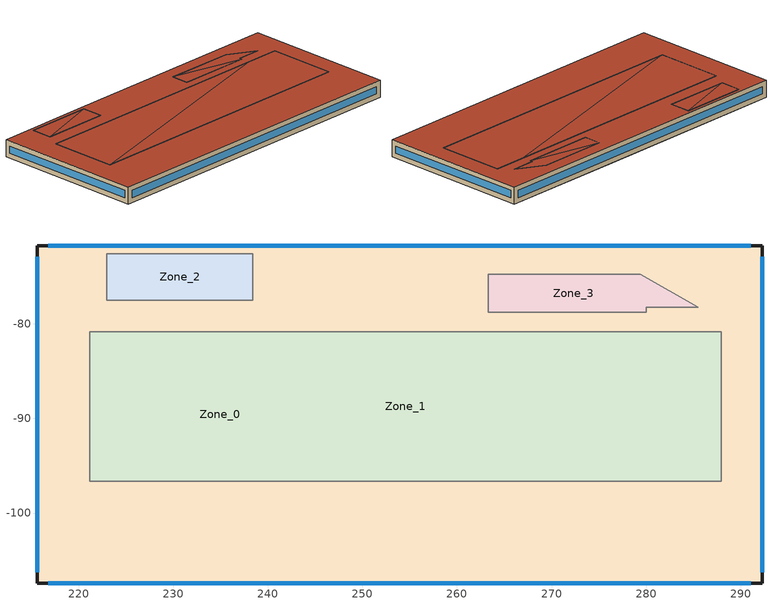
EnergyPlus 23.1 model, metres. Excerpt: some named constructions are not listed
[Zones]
Zone_0
 floor ground (Zone_0:f0UnderGroundSlabCF): 215.61,-107.39 215.61,-71.77 222.99,-71.77 222.99,-72.59 238.42,-72.59 238.42,-77.5 222.99,-72.59 222.99,-71.77 263.29,-71.77 263.29,-74.77 279.35,-74.77 285.49,-78.23 280,-78.23 280,-80.86 287.92,-80.86 287.92,-96.61 221.2,-80.86 280,-80.86 280,-78.79 263.29,-74.77 263.29,-71.77 292.24,-71.77 292.24,-107.39 z0
 wall outside (90.1-2019 Nonresidential CZ 0 Exterior Wall (Mass)): 215.61,-107.39 292.24,-107.39 292.24,-71.77 215.61,-71.77 215.61,-107.39 z0:4
 wall to Zone_3 (Interior Partition (Mass)): 263.29,-78.79 263.29,-74.77 279.35,-74.77 285.49,-78.23 280,-78.23 280,-78.79 263.29,-78.79 z0:4
 wall to Zone_2 (Interior Partition (Mass)): 238.42,-77.5 222.99,-77.5 222.99,-72.59 238.42,-72.59 238.42,-77.5 z0:4
 wall to Zone_1 (Interior Partition (Mass)): 287.92,-96.61 221.2,-96.61 221.2,-80.86 287.92,-80.86 287.92,-96.61 z0:4
 window (90.1-2019 Nonresidential CZ 0 Glazing (Operable)): 216.78,-107.39 291.07,-107.39 / 291.07,-71.77 216.78,-71.77 z1.17:2.83; 292.24,-106.25 292.24,-72.92 / 215.61,-72.92 215.61,-106.25 z1.15:2.85
 roof outside (300mmInsulation 200mmConcrete): 215.61,-107.39 292.24,-107.39 292.24,-71.77 279.35,-71.77 279.35,-74.77 263.29,-74.77 280,-78.79 280,-80.86 221.2,-96.61 287.92,-96.61 287.92,-80.86 280,-80.86 280,-78.23 285.49,-78.23 279.35,-74.77 279.35,-71.77 238.42,-71.77 238.42,-72.59 222.99,-77.5 238.42,-77.5 238.42,-71.77 215.61,-71.77 z4
Zone_1
 floor ground (Zone_1:f0UnderGroundSlabCF): 221.2,-96.61 221.2,-80.86 287.92,-80.86 287.92,-96.61 z0
 roof outside (300mmInsulation 200mmConcrete): 221.2,-96.61 287.92,-96.61 287.92,-80.86 221.2,-80.86 z4
Zone_2
 floor ground (Zone_2:f0UnderGroundSlabCF): 222.99,-77.5 222.99,-72.59 238.42,-72.59 238.42,-77.5 z0
 roof outside (300mmInsulation 200mmConcrete): 222.99,-77.5 238.42,-77.5 238.42,-72.59 222.99,-72.59 z4
Zone_3
 floor ground (Zone_3:f0UnderGroundSlabCF): 263.29,-74.77 279.35,-74.77 285.49,-78.23 280,-78.23 280,-78.79 263.29,-78.79 z0
 roof outside (300mmInsulation 200mmConcrete): 263.29,-74.77 263.29,-78.79 280,-78.79 280,-78.23 285.49,-78.23 279.35,-74.77 z4
[Schedule:Day:Hourly]
bb8701d1-4c20-4156-8087-d83fab6152cc: Fraction, 1, 1, 1, 1, 1, 1, 1, 1, 0, 1, 1, 0, 0, 0, 1, 1, 0, 0, 0, 0, 0, 0, 0, 0
186c5942-d419-4dc6-9314-ac1d3c19872c: Fraction, 0, 0, 0, 1, 1, 1, 0, 0, 0, 1, 1, 1, 1, 1, 1, 1, 1, 1, 0, 0, 0, 0, 0, 0
ab30d669-2387-49aa-936c-a4310c7683dc: Fraction, 0, 0, 0, 0, 0, 0, 0, 1, 1, 1, 1, 0, 0, 0, 0, 0, 0, 0, 0, 0, 0, 0, 0, 1
a5984197-ec03-46d5-8920-fb3f1b9f39c6: Fraction, 1, 1, 1, 1, 1, 1, 1, 1, 0, 0, 0, 1, 1, 1, 1, 0, 0, 0, 1, 1, 1, 1, 1, 1
e5c5b498-7129-40a2-be66-3848ba7f8bc1: Fraction, 1, 1, 1, 1, 1, 1, 1, 1, 1, 1, 1, 1, 1, 1, 1, 0, 0, 0, 0, 1, 1, 1, 0, 1
e34efdd4-0a3f-4284-84ff-e3d77c3dbd10: Fraction, 1, 1, 1, 1, 1, 1, 1, 1, 0, 0, 1, 1, 0, 1, 0, 0, 0, 0, 0, 0, 0, 0, 0, 1
e7d5822f-fb8b-4743-9f0f-c08abfaae37d: Fraction, 1, 1, 1, 1, 1, 1, 1, 0, 0, 0, 1, 0, 0, 0, 0, 0, 0, 0, 0, 1, 1, 1, 1, 1
260aa9bb-a0d7-4ff9-993b-d4b6bb27140a: Fraction, 1, 1, 1, 1, 1, 0, 0, 0, 0, 0, 1, 1, 1, 1, 1, 1, 1, 0, 0, 0, 0, 0, 0, 0
26ff7add-341d-4e9e-95d6-5c556aa6ab42: Fraction, 1, 1, 1, 1, 1, 1, 1, 1, 1, 1, 0, 0, 0, 0, 0, 0, 1, 0, 0, 0, 0, 0, 0, 0
c5761375-369a-4173-a727-a39d2242ff1e: Fraction, 1, 1, 1, 1, 1, 1, 1, 1, 1, 1, 1, 1, 0, 0, 0, 0, 0, 0, 0, 0, 0, 1, 1, 1
e0af6488-5308-44b5-add6-6c59c82dbde7: Fraction, 1, 1, 1, 1, 1, 1, 1, 0, 0, 0, 1, 1, 1, 1, 1, 1, 1, 0, 0, 0, 0, 1, 1, 1
83c57b88-331a-4f7e-8063-72622634eaaf: Fraction, 1, 1, 1, 1, 1, 1, 1, 1, 0, 0, 1, 1, 1, 1, 0, 1, 1, 1, 1, 1, 1, 1, 1, 1
5b47b01b-af6a-4a45-914d-293cebeb6748: Fraction, 1, 1, 1, 1, 1, 1, 1, 1, 1, 0, 0, 0, 0, 1, 0, 0, 0, 0, 0, 0, 0, 0, 0, 0
d9d2b094-c581-4e7a-8a1c-d8f4a0a0fc1b: Fraction, 1, 1, 1, 1, 1, 1, 1, 1, 0, 1, 1, 1, 1, 1, 1, 1, 1, 0, 1, 1, 1, 1, 1, 1
077270f1-446f-4f12-9132-e73d103be4ef: Fraction, 1, 1, 1, 1, 1, 1, 1, 1, 0, 0, 1, 1, 1, 1, 1, 1, 0, 0, 0, 0, 0, 0, 1, 1
d209f224-b54c-45fb-aaee-a43939bbd579: Fraction, 1, 1, 1, 1, 1, 1, 1, 0, 0, 0, 1, 1, 1, 0, 0, 0, 0, 1, 1, 1, 1, 1, 1, 1
5fa35688-5f5c-43a3-8f87-7647b6dca30c: Fraction, 1, 1, 1, 1, 1, 1, 1, 1, 0, 0, 1, 1, 1, 1, 1, 1, 1, 0, 0, 0, 0, 0, 0, 1
65a9e469-de33-426d-a055-680163adcd3b: Fraction, 1, 1, 1, 1, 0, 1, 1, 0, 0, 0, 0, 1, 1, 1, 1, 1, 0, 0, 0, 0, 0, 0, 0, 0
6b3dea62-ff34-4552-82bf-e45514463e8a: Fraction, 0, 0, 0, 0, 0, 1, 1, 1, 0, 0, 0, 0, 0, 1, 0, 0, 0, 0, 0, 0, 0, 0, 0, 0
729cff90-3fb7-452c-a767-2378b0fd9058: Fraction, 1, 1, 1, 1, 1, 1, 1, 1, 0, 0, 1, 1, 1, 1, 0, 0, 0, 0, 0, 0, 0, 0, 0, 0
3183e92e-154d-4ad4-a0aa-ab3dd5190f86: Fraction, 0, 0, 0, 0, 0, 0, 0, 1, 0, 0, 0, 0, 0, 1, 0, 0, 0, 0, 0, 0, 0, 0, 1, 1
8392fd38-99c2-47e4-8746-def5248e899e: Fraction, 1, 1, 1, 1, 1, 1, 1, 1, 0, 0, 0, 1, 0, 0, 0, 0, 0, 0, 0, 0, 0, 1, 1, 1
5217efbf-2afa-4357-a988-f2f4365151ea: Fraction, 1, 1, 1, 1, 1, 1, 1, 1, 0, 0, 0, 0, 1, 1, 1, 0, 0, 0, 0, 0, 0, 0, 1, 1
2a4f179d-1721-42d6-a988-c6a834ddffef: Fraction, 1, 1, 1, 1, 1, 1, 1, 1, 1, 0, 0, 0, 0, 0, 0, 0, 1, 1, 1, 1, 1, 1, 1, 1
88c62298-ed26-42c7-a480-2f7057022196: Fraction, 1, 1, 1, 1, 1, 1, 1, 1, 1, 0, 0, 0, 1, 1, 0, 0, 0, 0, 0, 1, 1, 1, 1, 1
522ff147-9c02-487d-860a-6a8e6a33f2cf: Fraction, 1, 1, 1, 1, 1, 1, 1, 1, 0, 1, 0, 0, 1, 1, 1, 1, 1, 1, 1, 1, 1, 1, 1, 1
8558c1e8-4b4b-4cb3-8574-631bc94ceba1: Fraction, 1, 1, 1, 1, 1, 1, 1, 1, 0, 0, 1, 0, 0, 0, 0, 0, 0, 0, 1, 1, 1, 1, 1, 1
dd7b5a3d-c40e-4edf-8dbf-d7dca2179142: Fraction, 1, 1, 1, 1, 1, 1, 1, 1, 1, 0, 0, 0, 0, 1, 0, 0, 0, 0, 1, 1, 1, 1, 1, 1
47205031-8cf5-471b-96c4-bebdf8ac4fac: Fraction, 1, 1, 1, 1, 1, 1, 1, 1, 1, 0, 0, 0, 1, 0, 0, 0, 0, 0, 0, 0, 0, 0, 0, 1
e81c38b4-04c4-4574-8c51-d9a6efb87c36: Fraction, 1, 1, 1, 1, 1, 1, 1, 1, 1, 0, 0, 0, 1, 1, 1, 1, 0, 1, 1, 1, 1, 1, 1, 1
bce0210b-a1b6-4d11-a6e3-56c2da0f3ac1: Fraction, 1, 1, 1, 1, 1, 1, 1, 1, 0, 0, 1, 1, 0, 0, 0, 0, 1, 1, 1, 1, 1, 1, 1, 1
48d2934e-a9b1-480a-9853-2d36a19e5870: Fraction, 1, 1, 1, 1, 1, 1, 1, 1, 0, 0, 0, 0, 1, 1, 1, 1, 1, 1, 1, 1, 1, 1, 1, 1
b4319d1a-e6fc-4c00-8da8-79cf3dde56ee: Fraction, 1, 1, 1, 1, 1, 1, 1, 1, 0, 0, 0, 0, 0, 0, 0, 1, 1, 1, 1, 1, 1, 1, 1, 1
26356c3c-fd6d-4ba3-985d-a4c587029bd3: Fraction, 1, 1, 1, 1, 1, 1, 1, 1, 1, 1, 1, 1, 1, 1, 1, 0, 0, 0, 1, 1, 1, 1, 1, 1
36d77359-764d-4187-acd1-20115f0b4955: Fraction, 1, 1, 1, 1, 1, 1, 1, 1, 0, 1, 1, 1, 1, 1, 1, 1, 1, 1, 1, 1, 1, 1, 1, 1
571a94a2-3a9e-44f1-af27-e2f2eec1d3db: Fraction, 1, 1, 1, 1, 1, 1, 1, 1, 1, 0, 0, 0, 0, 0, 0, 0, 1, 1, 0, 0, 0, 0, 1, 1
0b3aa141-e69a-4162-8491-f6dbbd55e906: Fraction, 1, 1, 1, 1, 1, 1, 1, 1, 1, 0, 0, 0, 0, 0, 0, 0, 0, 0, 0, 1, 1, 1, 1, 1
ae198945-7ed3-4182-8843-91b22de65001: Fraction, 1, 1, 1, 1, 1, 1, 1, 0, 0, 0, 1, 1, 1, 1, 1, 1, 1, 0, 0, 0, 0, 0, 0, 0
e2f6b855-0e56-47bc-9fb7-fb2d62a780ce: Fraction, 0, 1, 1, 1, 1, 1, 1, 1, 0, 0, 1, 0, 1, 1, 1, 0, 0, 0, 0, 0, 0, 0, 0, 1
486a2e81-54df-49f6-9e87-541eb06e843b: Fraction, 1, 1, 1, 1, 1, 1, 1, 1, 0, 0, 0, 1, 1, 1, 0, 0, 0, 1, 1, 1, 1, 1, 1, 1
550b6fb2-68e4-4c50-9253-0db51bd1fc76: Fraction, 1, 1, 1, 1, 1, 1, 1, 1, 1, 0, 0, 0, 0, 0, 0, 0, 0, 0, 0, 0, 0, 1, 1, 1
1d32cfec-a0e5-46cb-bf0f-2176a03fca15: Fraction, 1, 1, 1, 1, 1, 1, 1, 1, 0, 0, 1, 1, 1, 1, 1, 1, 1, 1, 0, 0, 0, 0, 1, 1
ff647542-829d-4746-b5d3-28aa05f53af7: Fraction, 1, 1, 1, 1, 1, 1, 1, 1, 0, 0, 1, 0, 0, 0, 1, 1, 1, 1, 1, 1, 1, 1, 1, 1
bbc47e31-4f25-4461-8c71-4141b8c11b5f: Fraction, 1, 1, 1, 1, 1, 1, 1, 1, 0, 0, 0, 0, 0, 0, 0, 0, 0, 1, 1, 1, 1, 1, 1, 1
68f997e8-0ee1-40e7-bb95-8aa11c77f169: Fraction, 1, 1, 1, 1, 1, 1, 1, 1, 0, 0, 0, 1, 1, 0, 0, 0, 0, 0, 0, 0, 1, 1, 1, 1
004a7e4a-de80-4ce1-aa6e-fa6cef7335f6: Fraction, 1, 1, 1, 1, 1, 1, 1, 1, 0, 0, 1, 1, 1, 1, 0, 0, 1, 0, 0, 0, 0, 1, 1, 1
be65776d-2743-4a96-acd0-8790e43d9c01: Fraction, 1, 1, 1, 1, 1, 1, 1, 1, 1, 0, 1, 1, 1, 1, 1, 1, 1, 0, 0, 0, 0, 0, 1, 1
b69c153d-e4b8-4122-983c-6d5ba635ca6a: Fraction, 1, 1, 1, 1, 1, 1, 1, 1, 0, 0, 1, 1, 1, 0, 1, 1, 0, 0, 1, 1, 1, 1, 1, 1
b8700b7c-4fe5-409c-8b1f-9444e9158684: Fraction, 1, 1, 1, 1, 1, 1, 1, 1, 1, 0, 0, 0, 0, 1, 0, 0, 0, 0, 0, 0, 0, 1, 1, 1
47166491-b984-45a6-89c6-9b861ba2e1cd: Fraction, 1, 1, 1, 1, 1, 1, 1, 1, 0, 0, 0, 1, 1, 1, 1, 0, 0, 0, 0, 0, 0, 0, 0, 0
7324ad97-fef1-4722-b279-0ebbccc7b057: Fraction, 0, 1, 1, 1, 1, 1, 1, 0, 0, 0, 1, 1, 1, 1, 0, 0, 0, 0, 0, 0, 1, 1, 1, 0
d7d07969-f7e8-4460-b94c-4976d52c4972: Fraction, 0, 0, 0, 0, 0, 0, 0, 0, 0, 0, 0, 1, 1, 0, 0, 1, 0, 0, 0, 0, 0, 0, 0, 0
d40e6f27-d1de-482f-a2c3-837d36bd3ea4: Fraction, 0, 0, 0, 0, 0, 0, 0, 0, 0, 0, 0, 1, 1, 1, 1, 0, 0, 0, 0, 0, 0, 0, 0, 0
c3e3074c-5137-44e7-860a-8f6e80c275c7: Fraction, 0, 0, 0, 0, 0, 0, 0, 0, 0, 0, 0, 1, 0, 0, 0, 0, 0, 0, 0, 0, 0, 0, 0, 0
84e62db3-7c43-4ecd-a97d-39b8d79b2710: Fraction, 0, 0, 0, 0, 1, 0, 0, 0, 0, 0, 0, 1, 1, 1, 0, 0, 0, 0, 0, 0, 0, 0, 0, 0
91cc8130-8665-4e3c-9d84-22733fe12d4c: Fraction, 0, 0, 0, 0, 1, 0, 0, 0, 0, 0, 0, 1, 1, 1, 0, 1, 1, 1, 0, 0, 1, 1, 1, 1
61e324a9-179a-473e-8c07-208a027ecece: Fraction, 1, 1, 1, 1, 1, 1, 1, 1, 1, 1, 1, 1, 1, 1, 1, 1, 1, 1, 1, 1, 1, 1, 1, 1
d319e9d8-b685-4891-8048-77055d60f13e: Fraction, 1, 1, 1, 0, 1, 1, 1, 1, 0, 1, 1, 1, 1, 1, 1, 1, 1, 1, 1, 1, 1, 1, 1, 1
8d86f26d-c9ac-4788-aace-38c039ac7487: Fraction, 1, 1, 1, 1, 1, 1, 1, 1, 1, 0, 0, 0, 1, 1, 0, 0, 1, 1, 1, 1, 1, 1, 1, 1
92bf2c2b-afa4-4349-b6bf-145cbc1ca43d: Fraction, 1, 1, 1, 1, 1, 1, 1, 1, 1, 0, 0, 1, 1, 0, 1, 0, 1, 1, 0, 1, 0, 0, 1, 0
ee563bfa-33c1-4019-b141-f2e90ec16dcb: Fraction, 0, 1, 1, 1, 1, 1, 1, 1, 1, 1, 1, 1, 1, 0, 0, 0, 0, 0, 0, 0, 1, 1, 1, 1
82db7a3f-92ca-4106-a738-46a9b39941de: Fraction, 1, 1, 1, 1, 1, 1, 1, 1, 1, 1, 1, 1, 0, 0, 0, 0, 0, 0, 0, 1, 1, 1, 1, 1
79d14770-7b53-4303-a0a7-403c60ec1105: Fraction, 1, 1, 1, 1, 1, 1, 1, 1, 1, 1, 1, 1, 1, 1, 0, 1, 1, 1, 0, 1, 1, 1, 1, 1
d9c56faa-d8ac-4c09-bd47-5ec89c076afd: Fraction, 1, 1, 1, 1, 1, 1, 1, 1, 1, 0, 0, 0, 0, 0, 0, 0, 0, 0, 0, 0, 1, 1, 1, 1
3d6f72da-84d0-4bec-86e7-47d8e88fc365: Fraction, 1, 1, 1, 1, 1, 1, 1, 1, 0, 0, 0, 0, 1, 1, 1, 1, 0, 0, 0, 0, 0, 0, 1, 0
466b864e-ecc4-4b74-b9fb-274f7247129d: Fraction, 1, 1, 1, 1, 1, 1, 1, 1, 1, 1, 0, 1, 1, 1, 1, 0, 0, 0, 0, 0, 1, 1, 1, 0
9bbb5297-6ec7-4e4a-adf7-b4aba8a00a5b: Fraction, 1, 1, 1, 1, 1, 1, 1, 1, 1, 0, 0, 0, 0, 1, 1, 1, 1, 1, 1, 1, 1, 1, 1, 1
8dbda9f9-af47-4797-b425-f6ba4653ac2b: Fraction, 1, 1, 1, 1, 1, 1, 1, 1, 1, 1, 0, 0, 0, 0, 0, 0, 0, 1, 0, 1, 1, 1, 1, 1
b7127b8f-35d6-4ca2-aef2-2bb038b65606: Fraction, 1, 1, 1, 1, 1, 1, 1, 1, 0, 0, 0, 0, 0, 0, 0, 0, 0, 0, 0, 1, 1, 1, 1, 1
1d9f6341-e3d4-4bea-8282-56fe4bbc846d: Fraction, 1, 1, 1, 1, 1, 1, 1, 1, 0, 0, 0, 0, 1, 0, 1, 0, 1, 1, 1, 1, 0, 1, 1, 1
e2c2fc5c-bd39-48d2-a948-883a2e0870ed: Fraction, 1, 1, 1, 1, 1, 1, 1, 1, 0, 0, 0, 0, 1, 0, 0, 0, 0, 0, 0, 0, 0, 1, 1, 1
c4af807a-787f-4c41-8c40-5184e095de87: Fraction, 1, 1, 1, 1, 1, 1, 1, 1, 0, 0, 0, 1, 0, 1, 1, 0, 0, 0, 0, 0, 0, 0, 0, 1
0dcf15f9-15da-491f-87a0-4de67c0b172b: Fraction, 1, 1, 0, 0, 1, 1, 0, 1, 0, 0, 0, 0, 1, 0, 0, 0, 0, 0, 0, 0, 0, 0, 0, 0
c0480365-1b82-451d-9d2f-e6f1677bde94: Fraction, 0, 0, 1, 0, 0, 0, 1, 0, 0, 0, 0, 0, 0, 1, 1, 0, 0, 0, 0, 0, 0, 0, 0, 0
8528e13d-189f-4423-8ac0-31b2b654574d: Fraction, 0, 0, 0, 0, 0, 0, 0, 0, 0, 0, 0, 1, 1, 1, 1, 1, 0, 0, 0, 0, 0, 0, 1, 0
fdd25d66-9269-484a-a496-e8913497bef4: Fraction, 1, 1, 0, 0, 1, 0, 0, 1, 0, 0, 0, 1, 1, 1, 1, 0, 0, 0, 0, 0, 0, 0, 0, 0
303d47f1-5b42-4868-92f9-4317d7f38f5c: Fraction, 0, 1, 0, 1, 1, 1, 1, 1, 0, 0, 0, 1, 1, 1, 1, 1, 0, 0, 0, 0, 0, 0, 0, 0
314349c9-88bb-49f7-8228-d58228711474: Fraction, 0, 1, 1, 1, 1, 1, 1, 1, 0, 0, 0, 0, 1, 1, 1, 1, 0, 0, 0, 0, 0, 0, 0, 0
6399d5ae-ac97-4a74-963b-27b45d2cd0bd: Fraction, 0, 0, 0, 1, 1, 0, 0, 1, 0, 0, 0, 1, 1, 1, 1, 1, 0, 0, 0, 0, 0, 0, 0, 0
6e0b7d45-68f0-4053-bc55-ddb70b9b6c08: Fraction, 0, 1, 1, 1, 1, 0, 0, 1, 0, 0, 0, 0, 0, 0, 0, 0, 0, 0, 0, 0, 0, 0, 1, 1
d574385d-16e5-462d-bea0-cf04bf384450: Fraction, 0, 0, 0, 0, 0, 0, 0, 0, 1, 1, 1, 1, 1, 0, 1, 1, 1, 1, 1, 1, 1, 1, 1, 1
1f1f6d51-a703-455e-a492-8c620c2f45ba: Fraction, 0, 0, 0, 0, 0, 0, 0, 0, 1, 1, 1, 1, 1, 1, 1, 1, 1, 1, 1, 1, 1, 1, 1, 1
aecc3d96-331e-4b5c-b63b-19ad525122b4: Fraction, 0, 0, 0, 0, 0, 0, 0, 0, 1, 1, 1, 0, 0, 0, 0, 0, 1, 1, 1, 1, 1, 1, 1, 0
9139f9f5-54f8-4d0b-8d41-f321f0e83e99: Fraction, 0, 0, 0, 0, 0, 0, 0, 0, 1, 1, 1, 1, 1, 1, 1, 1, 1, 1, 1, 1, 1, 1, 1, 0
9ca86f6e-028b-4652-9082-bc1f9e14f666: Fraction, 0, 0, 0, 0, 0, 0, 0, 0, 1, 1, 1, 1, 0, 0, 0, 1, 1, 1, 1, 1, 1, 1, 1, 1
06edf176-084a-4e37-b01d-8573b91ad36b: Fraction, 0, 0, 0, 0, 0, 0, 0, 0, 1, 1, 1, 1, 1, 1, 1, 1, 1, 1, 1, 1, 1, 1, 0, 0
0090634f-a50e-4757-90ee-ba6a5d3ee723: Fraction, 0, 0, 0, 0, 0, 0, 0, 1, 1, 1, 1, 1, 0, 0, 0, 0, 1, 1, 1, 1, 1, 1, 1, 0
b374feb7-3439-4d36-92fe-2e6c619544d6: Fraction, 0, 0, 0, 0, 0, 0, 0, 0, 1, 1, 1, 1, 0, 0, 0, 0, 0, 1, 1, 1, 1, 1, 1, 1
a8b1fd01-4f7c-450d-8e4b-5cf7ac03be6a: Fraction, 0, 0, 0, 0, 0, 0, 0, 0, 1, 1, 1, 1, 0, 0, 0, 0, 0, 1, 1, 1, 1, 1, 1, 0
e11d1192-bfcb-4a61-b7b6-1270e72c31a1: Fraction, 0, 0, 0, 0, 0, 1, 1, 1, 1, 1, 0, 0, 0, 0, 1, 1, 1, 1, 1, 1, 1, 1, 0, 0
2108bbc5-3f7c-40fb-bef5-dccb7974f45f: Fraction, 0, 0, 0, 0, 0, 1, 1, 1, 1, 1, 1, 1, 1, 1, 1, 0, 0, 0, 0, 0, 0, 0, 0, 0
265c7fe7-51f8-42b8-8e78-54435e7a52f0: Fraction, 0, 0, 0, 0, 0, 0, 0, 1, 1, 1, 1, 1, 1, 1, 1, 1, 1, 1, 1, 1, 1, 1, 0, 0
9416715b-a680-4a69-94e0-6ad6ef899173: Fraction, 0, 0, 0, 0, 0, 0, 0, 1, 1, 1, 1, 1, 1, 1, 1, 1, 1, 1, 1, 1, 1, 1, 1, 0
90f8f7ec-15c9-491f-aac9-070421f2a972: Fraction, 0, 0, 0, 0, 0, 0, 0, 0, 0, 0, 0, 1, 1, 1, 1, 1, 1, 1, 1, 1, 0, 0, 0, 0
24d08d3f-1562-4a78-b5cb-d19d8bed5579: Fraction, 0, 0, 0, 0, 0, 0, 1, 1, 1, 1, 1, 1, 1, 1, 1, 1, 1, 1, 1, 1, 1, 0, 0, 0
29ab6f15-6236-4ead-885a-c0df35f2cdf7: Fraction, 0, 0, 0, 0, 1, 1, 1, 1, 1, 1, 1, 1, 1, 1, 1, 1, 1, 1, 1, 1, 1, 0, 0, 0
fbb10d34-afe3-4e7c-b50c-d7af59d50282: Fraction, 0, 0, 0, 0, 0, 0, 0, 0, 0, 0, 0, 0, 0, 0, 1, 1, 1, 1, 1, 1, 0, 0, 0, 0
ea947835-3aed-4f2a-aa44-88d6431c9f15: Fraction, 0, 0, 0, 0, 0, 0, 1, 1, 1, 1, 1, 1, 1, 1, 1, 1, 1, 1, 1, 1, 1, 1, 0, 0
ae6448b8-457b-4ed4-bee2-7e7ff9c0d636: Fraction, 1, 0, 0, 0, 0, 0, 0, 0, 1, 1, 1, 1, 1, 0, 1, 1, 1, 1, 0, 0, 0, 0, 0, 0
53d958f8-511b-48a1-bca1-5523b082a6b6: Fraction, 0, 0, 0, 0, 0, 0, 1, 1, 1, 1, 1, 1, 0, 0, 1, 1, 0, 0, 0, 0, 0, 0, 0, 0
8bd4e326-0388-4332-b665-6552e2ecc952: Fraction, 0, 0, 0, 1, 1, 1, 1, 1, 1, 1, 1, 1, 1, 1, 1, 1, 1, 1, 1, 1, 1, 1, 1, 1
d791bd48-4de3-4371-b83c-e20d32cedad6: Fraction, 0, 0, 0, 0, 0, 0, 0, 0, 1, 1, 1, 1, 0, 0, 0, 0, 1, 1, 1, 1, 1, 1, 1, 1
276ef9d9-b754-48e9-a8b0-6204c5828bd4: Fraction, 1, 1, 1, 1, 1, 1, 1, 1, 0, 0, 0, 0, 0, 0, 0, 0, 1, 1, 1, 1, 1, 1, 1, 1
3e67dd64-6c98-48e4-9795-707642e6514c: Fraction, 1, 1, 1, 0, 0, 0, 0, 0, 1, 1, 1, 1, 1, 1, 1, 1, 1, 1, 1, 1, 1, 1, 1, 1
d3803e1f-345d-4384-b724-3f24fb899986: Fraction, 1, 1, 1, 0, 0, 0, 0, 0, 1, 1, 1, 1, 1, 0, 0, 0, 1, 1, 1, 1, 1, 1, 1, 1
21294a7e-37e7-4478-9e69-88d0d3beef67: Fraction, 1, 0, 0, 0, 0, 0, 0, 0, 1, 1, 1, 1, 1, 0, 0, 1, 1, 1, 1, 1, 1, 1, 1, 1
9051c53d-10cb-4155-bfd0-711ad786c2e3: Fraction, 1, 1, 1, 1, 0, 0, 0, 0, 1, 1, 1, 1, 1, 1, 1, 1, 1, 1, 1, 1, 1, 1, 1, 1
72897f5e-e585-434e-b57c-5f34bf6f9899: Fraction, 0, 0, 0, 0, 0, 0, 0, 0, 0, 1, 0, 0, 0, 0, 0, 0, 0, 1, 1, 0, 0, 0, 0, 0
27133757-2882-42fc-adb4-7536e429e6c5: Fraction, 0, 0, 0, 0, 0, 0, 0, 0, 1, 1, 1, 0, 0, 0, 0, 0, 1, 0, 0, 0, 0, 0, 0, 0
6236983c-6595-4670-a406-332b199949e8: Fraction, 1, 0, 0, 0, 0, 0, 0, 0, 1, 1, 1, 1, 0, 0, 0, 1, 1, 1, 1, 1, 1, 1, 1, 1
e0c88be9-4f04-4227-8435-01afac6b91ef: Fraction, 1, 1, 1, 1, 1, 1, 1, 1, 1, 1, 1, 1, 0, 1, 1, 1, 1, 1, 1, 1, 1, 1, 1, 1
1681c2ca-1b11-431e-a2db-eb0e85b3f517: Fraction, 1, 0, 0, 0, 0, 0, 0, 0, 1, 1, 1, 1, 1, 1, 1, 1, 1, 1, 1, 1, 1, 1, 1, 1
a93616c3-0c28-4cfe-a131-36b66105aaf8: Fraction, 1, 0, 1, 1, 0, 1, 1, 1, 1, 1, 1, 0, 0, 0, 0, 0, 0, 1, 1, 1, 1, 1, 1, 1
e7e201fd-a482-4aea-8e0c-1eda8acfed5c: Fraction, 1, 1, 1, 1, 1, 1, 1, 1, 1, 1, 1, 1, 0, 1, 0, 1, 1, 1, 1, 1, 1, 1, 1, 1
9b1312bc-c85f-4191-997b-cc7a49bf89b1: Fraction, 1, 1, 1, 1, 1, 1, 1, 1, 1, 1, 1, 0, 1, 1, 0, 0, 1, 1, 1, 1, 1, 1, 1, 0
2a3b51b0-b448-492e-8b2c-7d3de0ad2862: Fraction, 1, 1, 1, 0, 0, 0, 0, 0, 1, 1, 1, 0, 0, 0, 0, 1, 1, 1, 1, 1, 1, 0, 0, 1
1ae63d76-e41c-4315-a0ef-40842d73f7da: Fraction, 1, 0, 0, 0, 0, 0, 0, 0, 1, 1, 1, 0, 0, 0, 0, 0, 1, 1, 0, 1, 1, 0, 0, 0
133b77db-1090-4884-b715-476e36278bc4: Fraction, 0, 0, 0, 0, 0, 0, 0, 0, 1, 1, 1, 0, 0, 0, 0, 1, 1, 1, 1, 0, 1, 1, 0, 0
ca6e31ce-da7e-4288-b62a-afbc5d189ed9: Fraction, 0, 0, 0, 0, 0, 0, 0, 0, 1, 1, 1, 0, 0, 0, 0, 0, 0, 1, 0, 0, 0, 0, 0, 0
6f032a07-e184-4457-9791-620f53b75a94: Fraction, 0, 0, 1, 1, 0, 0, 1, 1, 1, 1, 1, 0, 1, 1, 0, 0, 1, 1, 1, 1, 1, 1, 1, 1
653d63a6-204c-416c-8452-56616f8eb6c8: Fraction, 1, 0, 0, 1, 0, 0, 1, 1, 1, 1, 1, 0, 0, 0, 0, 0, 0, 1, 1, 1, 1, 1, 1, 1
8a21a12d-a963-4774-92fd-8ab6f2be595c: Fraction, 1, 1, 1, 1, 0, 0, 0, 0, 1, 1, 1, 0, 0, 0, 0, 0, 1, 1, 1, 1, 1, 1, 1, 1
a16c0221-ec1f-43ff-b507-435927146550: Fraction, 0, 0, 0, 0, 0, 0, 0, 0, 1, 1, 1, 0, 0, 0, 0, 0, 1, 1, 1, 1, 1, 1, 1, 1
ef6143d6-f3df-4b8a-be71-1489ee63333b: Fraction, 1, 1, 0, 0, 0, 0, 0, 1, 1, 1, 1, 0, 0, 0, 0, 0, 0, 1, 1, 1, 1, 1, 1, 1
b530cced-be19-4c52-bc81-e9df00a84e0d: Fraction, 1, 1, 1, 1, 1, 1, 1, 1, 1, 1, 1, 1, 1, 0, 1, 1, 1, 1, 1, 1, 1, 1, 1, 1
3e34007b-8151-4c24-b49a-ac3079dcc5f1: Fraction, 1, 1, 1, 1, 1, 1, 1, 1, 1, 1, 1, 0, 0, 0, 1, 1, 1, 1, 1, 1, 1, 1, 1, 1
c06992ad-eba7-4ac4-b975-b7b95d51ed43: Fraction, 1, 1, 1, 1, 1, 1, 1, 1, 1, 1, 1, 1, 0, 0, 0, 0, 1, 1, 1, 1, 1, 1, 1, 1
2845a3dd-1436-4e46-aa56-cd3adcb82bef: Fraction, 1, 1, 1, 0, 0, 0, 0, 0, 1, 1, 1, 0, 0, 0, 0, 0, 1, 1, 1, 1, 1, 1, 1, 1
167fdc17-cd0c-46ea-917d-f4aafe61848f: Fraction, 0, 0, 0, 1, 0, 0, 0, 0, 1, 1, 1, 0, 0, 0, 0, 0, 0, 1, 1, 1, 1, 1, 1, 0
0208d6c4-a5fd-40e8-9ca1-9b863098bb53: Fraction, 0, 0, 0, 0, 0, 0, 0, 0, 1, 1, 1, 0, 0, 0, 0, 0, 0, 1, 1, 1, 1, 1, 1, 0
8cb1af4b-3673-4e9c-b9c1-2d8b3c7ade43: Fraction, 0, 0, 0, 0, 1, 1, 1, 0, 1, 1, 0, 0, 0, 0, 0, 0, 0, 1, 1, 1, 1, 1, 1, 1
3e7b8221-0873-460f-954e-1562b6424a55: Fraction, 0, 0, 0, 0, 1, 1, 1, 1, 1, 1, 1, 0, 0, 0, 0, 0, 0, 1, 1, 1, 1, 1, 1, 1
12ce4d0e-a2ba-4993-8c3a-16757a058422: Fraction, 1, 1, 1, 1, 1, 1, 1, 1, 1, 1, 1, 0, 0, 0, 0, 0, 1, 1, 1, 1, 1, 0, 0, 0
ce4a0102-879e-43b0-a7e9-4babbb87f275: Fraction, 0, 0, 0, 0, 0, 0, 0, 0, 0, 0, 1, 1, 1, 1, 0, 0, 1, 1, 1, 0, 0, 1, 0, 1
62da3406-3a52-4582-b365-769a4ca67371: Fraction, 1, 0, 0, 0, 0, 0, 0, 0, 0, 0, 0, 0, 1, 0, 1, 0, 0, 0, 0, 0, 0, 0, 0, 0
d6f3f2da-e2ab-4ad0-954f-89984202ab10: Fraction, 0, 0, 0, 0, 0, 0, 0, 0, 1, 1, 1, 0, 1, 0, 0, 1, 1, 1, 1, 0, 1, 0, 0, 0
db624580-13b0-48f7-83ee-6d06181b68e8: Fraction, 0, 0, 0, 0, 0, 0, 0, 0, 1, 1, 1, 0, 0, 0, 0, 0, 0, 0, 1, 1, 1, 1, 1, 1
168d5d7f-1469-4550-9cb8-35e0161e12c2: Fraction, 0, 1, 0, 0, 0, 1, 0, 0, 1, 1, 1, 0, 0, 0, 0, 0, 0, 1, 1, 1, 1, 1, 1, 1
d1f132e6-31f1-4200-b5e4-4e6625dece69: Fraction, 1, 1, 1, 1, 1, 0, 0, 1, 1, 1, 1, 1, 0, 0, 0, 0, 1, 1, 1, 1, 0, 0, 0, 1
a026f778-01b2-437f-acc2-caa9ed4ee63c: Fraction, 1, 0, 1, 0, 0, 0, 0, 0, 1, 1, 1, 0, 0, 0, 0, 0, 0, 1, 1, 1, 1, 1, 1, 1
2f5b23e9-af24-4a5d-ad21-921ea9665977: Fraction, 1, 0, 0, 0, 0, 0, 1, 0, 1, 1, 1, 0, 0, 0, 0, 0, 0, 0, 1, 1, 1, 1, 1, 1
500c9d60-9a90-42b4-af7e-784d924d777f: Fraction, 1, 1, 1, 0, 0, 0, 0, 0, 1, 1, 1, 0, 0, 0, 0, 0, 0, 0, 1, 1, 1, 1, 1, 1
e81b7cad-9a38-487f-a040-5ba67ebecd23: Fraction, 1, 1, 1, 1, 0, 0, 0, 0, 1, 1, 1, 0, 0, 0, 0, 0, 0, 0, 1, 1, 1, 1, 1, 1
8ac77aae-4338-4d6b-aa7a-da177af6fc3f: Fraction, 1, 1, 0, 0, 0, 0, 0, 0, 1, 1, 1, 0, 0, 0, 0, 0, 1, 0, 0, 0, 1, 0, 0, 0
3d98619c-ea6a-4977-aeac-fc2f40a386c6: Fraction, 1, 1, 1, 1, 0, 0, 0, 0, 1, 1, 0, 0, 0, 0, 0, 0, 0, 1, 1, 1, 1, 1, 1, 1
24b3956f-fc90-457f-8ec4-6a3793994286: Fraction, 1, 1, 1, 1, 1, 0, 1, 1, 1, 0, 0, 0, 0, 0, 0, 0, 0, 0, 1, 1, 1, 1, 1, 1
c0c0fc4b-1a3f-4cf3-89b6-42fe2964cc5a: Fraction, 1, 1, 1, 0, 0, 0, 0, 1, 1, 1, 1, 0, 0, 0, 0, 0, 0, 0, 1, 1, 1, 1, 1, 1
d593415e-32ae-42f8-8fa2-19344edfdff5: Fraction, 0, 0, 0, 1, 0, 1, 0, 0, 1, 1, 1, 1, 0, 0, 0, 0, 0, 1, 1, 1, 1, 1, 1, 1
9314ce3f-a043-4f80-bda9-b98cc7e43fef: Fraction, 1, 1, 0, 0, 0, 0, 0, 0, 1, 0, 0, 0, 0, 0, 1, 0, 1, 1, 1, 0, 1, 1, 0, 0
56f0df2a-76b3-4b81-b761-73044adf1a31: Fraction, 0, 0, 0, 0, 0, 0, 1, 0, 1, 0, 0, 0, 0, 0, 0, 0, 0, 0, 1, 1, 1, 1, 1, 1
e372dc88-e761-446f-9eab-c157b3d23446: Fraction, 1, 0, 0, 0, 0, 0, 1, 0, 1, 1, 1, 0, 0, 0, 1, 1, 1, 1, 1, 1, 1, 1, 1, 0
6b70b5fe-e397-447e-b9df-a963e4f13b7a: Fraction, 0, 0, 0, 0, 0, 0, 0, 0, 1, 0, 0, 0, 0, 0, 0, 1, 0, 1, 1, 0, 0, 0, 0, 0
b09b1d64-30a4-4150-adaf-d1163a572d2c: Fraction, 0, 0, 0, 0, 0, 0, 0, 1, 1, 1, 1, 1, 0, 0, 0, 0, 1, 1, 1, 1, 1, 1, 0, 1
093c5828-182f-4675-86be-7a8ba351c854: Fraction, 1, 1, 0, 0, 0, 0, 0, 0, 1, 0, 0, 0, 0, 0, 0, 0, 0, 0, 0, 1, 1, 1, 1, 1
0b6d975b-7b0e-4c55-ab2f-70d2851c49c8: Fraction, 0, 0, 0, 0, 0, 0, 0, 0, 1, 1, 0, 0, 0, 1, 1, 1, 1, 1, 1, 0, 1, 0, 0, 0
841e0bae-4389-4762-951f-d3e0d4598669: Fraction, 0, 0, 0, 0, 0, 0, 0, 0, 1, 1, 1, 0, 0, 0, 0, 0, 1, 1, 1, 1, 1, 0, 0, 0
d1639917-b050-49ce-8848-ee9b98eec8dd: Fraction, 0, 0, 0, 0, 0, 0, 0, 0, 1, 0, 0, 1, 0, 0, 0, 1, 1, 1, 1, 0, 0, 0, 0, 0
0692f722-1262-4fc5-97f6-331abb980804: Fraction, 0, 0, 0, 0, 0, 0, 0, 0, 1, 1, 0, 0, 0, 0, 0, 0, 0, 0, 1, 1, 1, 1, 1, 1
d8989920-4d0c-4e58-8ceb-c42868814f06: Fraction, 1, 0, 0, 1, 0, 0, 0, 0, 1, 0, 0, 0, 0, 0, 0, 0, 1, 0, 0, 0, 0, 0, 0, 0
cb503354-cc3c-401a-97c6-d02cd9ddaa58: Fraction, 0, 0, 1, 0, 0, 0, 0, 0, 1, 1, 0, 0, 0, 1, 1, 1, 0, 0, 1, 0, 0, 0, 0, 0
82da5056-a7cf-4a90-84e1-f84e24e1b515: Fraction, 0, 0, 0, 0, 0, 0, 0, 0, 1, 1, 0, 0, 0, 0, 0, 1, 0, 0, 0, 0, 0, 0, 0, 0
dc3e34ac-f172-4be8-a1c7-3c8fedf7d086: Fraction, 0, 0, 0, 0, 0, 0, 0, 0, 0, 1, 0, 0, 0, 0, 0, 1, 0, 1, 1, 0, 0, 0, 0, 0
8531368c-62ae-462e-8dfe-6d0fe3ff0cc7: Fraction, 0, 0, 0, 0, 0, 0, 0, 0, 0, 0, 0, 0, 0, 0, 1, 1, 1, 1, 1, 1, 1, 0, 0, 0
9799df6a-6b1e-4ed3-897b-7a4ba6fdc0e5: Fraction, 0, 0, 0, 0, 1, 1, 1, 1, 1, 1, 0, 0, 0, 0, 0, 0, 0, 1, 1, 1, 1, 1, 1, 1
0a61c1a3-c00c-499a-91e3-cc31e6163e9b: Fraction, 1, 0, 0, 0, 0, 0, 0, 0, 1, 1, 1, 0, 0, 0, 0, 0, 0, 0, 1, 1, 1, 1, 1, 1
b2842368-3776-4e54-bd44-1dee57076cad: Fraction, 1, 0, 1, 1, 0, 1, 0, 1, 1, 1, 0, 0, 0, 0, 0, 0, 0, 1, 1, 1, 1, 1, 1, 1
a5cf8e12-6fdd-42cc-a1a5-e63ca686d4c3: Fraction, 1, 0, 0, 0, 0, 0, 0, 0, 1, 0, 0, 0, 0, 0, 0, 0, 0, 0, 1, 1, 1, 1, 1, 1
633470b2-d68d-4e1b-a5be-6c80bfa814c7: Fraction, 1, 1, 1, 1, 0, 1, 1, 1, 1, 0, 0, 0, 0, 0, 0, 0, 0, 0, 0, 1, 1, 1, 1, 1
42f4dcdd-6628-4df5-964c-5cbddec58bbb: Fraction, 1, 1, 1, 1, 0, 0, 1, 0, 1, 1, 0, 0, 1, 0, 0, 0, 0, 0, 0, 0, 0, 0, 0, 0
d36d6b02-2043-4743-a43f-65fbd410fac2: Fraction, 0, 0, 0, 0, 0, 0, 0, 0, 1, 1, 1, 0, 0, 0, 0, 0, 0, 1, 1, 1, 1, 1, 1, 1
f6e1cb8f-e05c-42c9-9cdc-448edf646e96: Fraction, 1, 0, 0, 0, 0, 0, 0, 0, 1, 1, 0, 0, 0, 1, 1, 1, 1, 1, 1, 1, 1, 1, 1, 0
8aa172d9-eb8f-4264-8bec-12f8741b9072: Fraction, 0, 0, 0, 0, 0, 0, 0, 0, 1, 1, 0, 0, 0, 0, 0, 0, 0, 1, 0, 1, 1, 1, 1, 1
cb26e4b7-f62c-433d-8876-306b327d4322: Fraction, 1, 1, 1, 1, 0, 0, 1, 1, 1, 1, 0, 0, 1, 1, 1, 0, 0, 1, 1, 0, 0, 0, 0, 0
3686bd16-37df-43f9-a84e-504faf18f477: Fraction, 0, 0, 0, 0, 0, 0, 0, 0, 1, 1, 1, 0, 0, 0, 0, 1, 1, 0, 0, 0, 0, 0, 0, 0
3becb780-f897-4c57-8214-6f936eb1d3d2: Fraction, 0, 0, 0, 0, 0, 0, 0, 0, 1, 1, 1, 0, 0, 0, 0, 1, 0, 0, 1, 1, 1, 1, 1, 1
67355e42-32a6-4097-a2dc-c8699493abfc: Fraction, 1, 1, 1, 1, 0, 1, 1, 1, 1, 0, 1, 0, 0, 0, 1, 0, 0, 0, 0, 0, 0, 0, 0, 0
cdc35572-b487-4419-ad3f-e62bc93dd50b: Fraction, 0, 0, 0, 0, 0, 0, 0, 0, 0, 1, 1, 0, 0, 0, 0, 0, 1, 1, 1, 1, 1, 1, 1, 1
6360a865-f641-4cf1-ace3-39a2a60bd8af: Fraction, 0, 0, 0, 0, 0, 0, 0, 0, 1, 0, 0, 0, 0, 0, 0, 1, 1, 1, 1, 1, 1, 1, 1, 1
adf4e152-e87c-44c0-a85b-e8ecc2d546b3: Fraction, 0, 0, 0, 1, 0, 0, 1, 0, 1, 1, 1, 0, 0, 0, 1, 1, 1, 1, 1, 1, 1, 1, 1, 1
5ebbd383-52cf-4635-a7c5-43ccb90f080d: Fraction, 1, 1, 1, 1, 0, 1, 0, 0, 0, 0, 0, 0, 0, 0, 0, 0, 0, 0, 1, 1, 1, 1, 1, 1
7e4801cd-d6a0-42a0-8d7c-936bcf6029ef: Fraction, 1, 1, 1, 1, 1, 0, 0, 0, 0, 0, 0, 0, 0, 0, 0, 0, 0, 0, 0, 1, 1, 1, 1, 1
8fd0301e-246d-4779-aa8e-bf51899b1e7a: Fraction, 1, 1, 1, 1, 0, 1, 0, 1, 1, 0, 0, 0, 0, 0, 0, 0, 0, 0, 0, 1, 1, 1, 1, 1
9011b28d-47e1-4eaa-b236-8aa81c63fa5c: Fraction, 1, 1, 1, 1, 0, 0, 0, 0, 1, 0, 0, 0, 0, 0, 0, 0, 0, 0, 0, 1, 1, 1, 1, 1
c64c1916-d2ac-412b-b871-cd45da52d052: Fraction, 1, 1, 1, 1, 1, 1, 1, 1, 0, 0, 0, 0, 0, 0, 1, 1, 1, 1, 1, 0, 1, 1, 1, 1
d82dbf2b-49e3-4819-9f9e-826e60ab94b1: Fraction, 1, 0, 1, 1, 0, 1, 0, 0, 1, 0, 0, 0, 0, 1, 0, 1, 1, 1, 1, 1, 1, 1, 1, 0
c6d27e78-e5b8-4f50-a52e-6a5d61924ca2: Fraction, 0, 1, 0, 0, 0, 0, 0, 1, 1, 0, 0, 0, 1, 1, 0, 0, 0, 1, 1, 1, 1, 1, 1, 1
9ac584f3-9c55-4e47-a082-56d15d7043a3: Fraction, 0, 0, 1, 0, 0, 0, 0, 0, 1, 0, 0, 0, 0, 0, 0, 1, 1, 1, 1, 1, 1, 1, 1, 1
d7e13a17-a967-4414-95e9-c4ecac1e339a: Fraction, 1, 0, 0, 0, 0, 0, 0, 0, 1, 0, 0, 0, 1, 0, 0, 0, 1, 0, 1, 0, 0, 1, 0, 1
dbe079f1-3b7b-401f-b84d-e89e35332978: Fraction, 0, 0, 0, 0, 0, 0, 0, 0, 1, 1, 1, 1, 0, 1, 1, 1, 1, 1, 1, 1, 1, 1, 0, 1
69c79db8-872e-486c-935b-ca7c173173ca: Fraction, 0, 0, 1, 0, 0, 0, 0, 0, 1, 0, 0, 0, 0, 0, 0, 0, 0, 0, 1, 1, 1, 1, 1, 1
35ef7c1c-6b43-4f9f-9e7d-87efb7789737: Fraction, 1, 1, 1, 1, 1, 1, 1, 1, 1, 0, 0, 1, 1, 0, 0, 1, 1, 1, 1, 1, 1, 0, 0, 0
931cf470-3489-48fc-97e8-d10c5632e68a: Fraction, 0, 0, 0, 0, 0, 0, 1, 1, 1, 1, 0, 0, 0, 0, 0, 0, 0, 0, 1, 1, 1, 1, 1, 1
cd4589cf-bf20-420f-813d-6bf161552acb: Fraction, 1, 1, 1, 1, 1, 1, 1, 1, 1, 1, 0, 0, 0, 0, 0, 0, 0, 0, 1, 1, 1, 1, 1, 1
b63ad5c9-f711-49b9-aaac-1ddcbea1e070: Fraction, 1, 1, 1, 0, 0, 0, 1, 1, 1, 1, 1, 1, 0, 0, 1, 1, 0, 0, 1, 1, 1, 0, 0, 0
6bdb7679-6d4c-43cd-b361-eae3968527ed: Fraction, 0, 0, 0, 0, 0, 0, 0, 0, 1, 0, 0, 0, 1, 1, 1, 1, 1, 1, 1, 1, 1, 1, 1, 0
8f915e63-7fb4-4771-97fa-3d956c896675: Fraction, 0, 0, 0, 0, 0, 0, 0, 0, 0, 1, 1, 1, 0, 0, 0, 0, 1, 1, 1, 1, 1, 1, 0, 0
79078655-23d9-4fc6-8ff9-2422cad96a1a: Fraction, 0, 0, 0, 0, 0, 0, 0, 0, 1, 1, 0, 0, 0, 0, 0, 0, 0, 1, 1, 1, 1, 1, 1, 1
55fdfe0e-3ed4-4174-8039-b0e41a562253: Fraction, 0, 0, 0, 0, 0, 0, 0, 0, 1, 1, 0, 0, 0, 0, 1, 1, 0, 0, 0, 0, 0, 0, 0, 0
60f5e200-51cc-47e1-9a0a-4dc036d88695: Fraction, 0, 0, 0, 0, 0, 0, 0, 0, 1, 1, 0, 0, 0, 0, 1, 1, 1, 0, 0, 0, 0, 0, 0, 0
eb8652f6-1f60-4602-8561-3ea307357857: Fraction, 1, 1, 1, 1, 0, 0, 0, 0, 1, 1, 1, 1, 1, 1, 1, 1, 1, 1, 1, 1, 1, 1, 0, 0
f7c79441-cf19-445e-8b00-4c985e4ce7ae: Fraction, 0, 0, 0, 0, 0, 0, 0, 0, 0, 0, 0, 0, 0, 0, 0, 0, 0, 0, 0, 1, 1, 1, 1, 1
363f2acb-d185-4a33-aa07-99b1f008f787: Fraction, 1, 1, 1, 1, 1, 1, 1, 1, 1, 1, 0, 0, 0, 0, 0, 1, 1, 1, 1, 1, 1, 0, 0, 0
7bf2b2e2-a608-4403-a3c6-c449e7288129: Fraction, 0, 0, 0, 0, 0, 0, 0, 0, 0, 1, 1, 1, 0, 0, 0, 0, 0, 1, 1, 1, 1, 1, 1, 1
8df2769d-3484-4468-b31e-648b7dc887f2: Fraction, 1, 0, 1, 1, 1, 0, 0, 0, 1, 1, 0, 0, 0, 1, 1, 1, 1, 1, 1, 1, 1, 1, 1, 1
59c37c2d-ff73-4135-a387-d4128425f93c: Fraction, 0, 0, 0, 0, 0, 0, 0, 0, 0, 1, 1, 1, 1, 1, 1, 1, 0, 0, 1, 1, 1, 1, 1, 1
0eeb5519-835f-41de-a78d-4244b2461249: Fraction, 1, 1, 1, 0, 0, 1, 1, 1, 1, 0, 0, 0, 1, 1, 1, 1, 1, 1, 1, 1, 1, 1, 1, 1
039bf62e-eb6c-49f5-9bc8-b93f6a628361: Fraction, 1, 1, 1, 1, 1, 1, 1, 1, 1, 0, 0, 0, 1, 1, 1, 1, 1, 1, 1, 1, 0, 0, 0, 0
c4e34124-a44a-4eef-a9e3-9b87bc9e21a5: Fraction, 0, 0, 0, 0, 0, 0, 0, 0, 1, 1, 0, 0, 0, 0, 0, 0, 0, 0, 0, 1, 1, 1, 1, 1
6c567084-28ef-47f9-bbbd-593892a12a41: Fraction, 1, 0, 0, 0, 0, 0, 1, 1, 1, 0, 0, 0, 0, 0, 0, 0, 0, 1, 1, 1, 1, 1, 1, 1
d817109c-b7d5-45d1-98fe-f622d885f905: Fraction, 1, 0, 0, 0, 0, 0, 0, 0, 0, 1, 1, 0, 0, 0, 0, 0, 1, 1, 1, 1, 1, 1, 1, 1
3f08b67c-2f5e-4e95-8171-69129704d2b8: Fraction, 1, 1, 1, 1, 1, 1, 1, 1, 1, 1, 1, 1, 0, 0, 0, 0, 1, 1, 1, 1, 1, 1, 1, 0
6b954fca-23cf-48b2-9735-57a4b4730257: Fraction, 1, 1, 1, 1, 1, 1, 1, 1, 1, 1, 1, 1, 0, 0, 0, 0, 0, 0, 1, 1, 1, 1, 1, 1
7a43d27c-515e-47bb-8af7-beb577da1d0a: Fraction, 1, 1, 0, 0, 0, 0, 0, 0, 1, 1, 1, 1, 1, 1, 1, 1, 1, 1, 1, 1, 1, 1, 1, 1
9fcfe627-a0ca-4759-ac8b-4a4375c11f8b: Fraction, 1, 1, 1, 1, 1, 1, 1, 1, 1, 1, 1, 1, 1, 1, 1, 1, 1, 1, 1, 1, 1, 1, 0, 0
2b660572-0144-4353-a2dd-cd7cb928e956: Fraction, 1, 1, 1, 0, 0, 0, 0, 0, 0, 1, 1, 1, 1, 1, 1, 1, 0, 1, 1, 1, 1, 1, 1, 1
667b1176-3f2e-41bf-b945-85275c5dc019: Fraction, 1, 1, 1, 0, 0, 0, 0, 0, 1, 1, 0, 0, 0, 0, 0, 0, 0, 1, 1, 1, 1, 1, 1, 1
78639632-3280-46f4-945c-f0e7a57d7094: Fraction, 1, 0, 0, 0, 0, 0, 0, 1, 1, 1, 0, 0, 0, 0, 0, 0, 0, 0, 1, 1, 1, 1, 1, 1
5551d661-a342-4e64-b869-0e9abe5867a6: Fraction, 1, 0, 0, 0, 0, 0, 0, 0, 0, 0, 0, 1, 0, 0, 0, 0, 0, 0, 1, 1, 1, 1, 1, 1
55bf6140-0180-43b9-838f-724cfd5c9cf5: Fraction, 1, 0, 1, 0, 1, 1, 1, 0, 1, 1, 0, 0, 0, 0, 0, 0, 0, 0, 0, 1, 0, 0, 1, 1
5d6ac308-604f-4e3a-a5f9-a9371ea04109: Fraction, 1, 1, 1, 1, 1, 1, 1, 1, 1, 1, 0, 0, 0, 0, 0, 0, 0, 0, 0, 0, 1, 1, 1, 1
95402842-9bea-4871-91f9-96326bbfe144: Fraction, 1, 1, 1, 1, 1, 1, 1, 1, 1, 1, 0, 1, 1, 0, 0, 0, 0, 0, 0, 1, 1, 1, 1, 1
e90b8ab1-5ff4-44a6-b4b4-7c219a20c6f1: Fraction, 1, 1, 1, 0, 0, 1, 1, 1, 1, 0, 0, 0, 0, 1, 1, 1, 1, 1, 1, 1, 1, 1, 0, 1
1cdfb6b8-86a7-46cf-a15c-2f791ec4ce7c: Fraction, 1, 0, 0, 0, 0, 1, 0, 0, 1, 1, 1, 1, 0, 0, 0, 0, 0, 0, 0, 1, 1, 1, 1, 1
91b7a321-7ab8-43f2-9f57-fec07f452559: Fraction, 1, 0, 1, 1, 0, 1, 0, 1, 1, 0, 0, 0, 0, 0, 0, 0, 0, 0, 0, 0, 1, 1, 1, 1
01654fd4-71a9-4b20-b045-9690291c925b: Fraction, 1, 1, 1, 1, 1, 1, 1, 0, 1, 0, 1, 1, 0, 0, 0, 1, 1, 0, 1, 1, 1, 1, 1, 1
1ba3ff66-c2a4-4954-aec3-7cb2cf401345: Fraction, 1, 1, 1, 0, 0, 0, 0, 1, 1, 1, 1, 0, 0, 0, 0, 0, 0, 1, 1, 1, 1, 1, 1, 1
e0b245ee-3be8-4ed2-b22c-5c1154db0b0e: Fraction, 1, 0, 1, 1, 1, 1, 1, 1, 1, 0, 0, 0, 0, 0, 0, 0, 0, 0, 0, 1, 0, 1, 1, 1
f9b92f24-3857-4e96-9d8f-df946432d986: Fraction, 1, 1, 1, 1, 1, 1, 1, 1, 1, 1, 1, 0, 0, 0, 0, 0, 0, 1, 0, 0, 0, 0, 0, 1
66552d82-8773-42fc-beed-4a943ab16551: Fraction, 1, 0, 0, 1, 0, 1, 1, 0, 1, 1, 1, 0, 0, 0, 1, 1, 0, 1, 1, 0, 0, 0, 0, 1
375d0a92-ecab-46ca-b046-473af4d60b80: Fraction, 0, 0, 0, 0, 0, 0, 0, 0, 1, 1, 1, 0, 0, 0, 0, 0, 0, 0, 1, 1, 1, 1, 0, 0
63e7be65-d5ca-4867-9e30-ecc00b339bdd: Fraction, 1, 0, 1, 1, 0, 0, 0, 0, 1, 1, 0, 0, 0, 1, 1, 1, 1, 0, 1, 0, 0, 1, 0, 0
0226a200-a5d9-4f97-90fd-bdc40e9db176: Fraction, 0, 0, 0, 0, 1, 1, 1, 1, 1, 1, 1, 0, 0, 1, 0, 0, 0, 0, 0, 1, 1, 1, 1, 1
9c5677a6-1d27-4686-ac6c-83c22cb317fb: Fraction, 1, 1, 1, 1, 0, 0, 0, 0, 0, 1, 0, 0, 0, 1, 0, 0, 0, 1, 1, 1, 1, 1, 1, 1
d25d9231-3f86-4745-9e95-9eaf2dcb29c4: Fraction, 1, 0, 0, 0, 0, 0, 0, 0, 1, 1, 1, 0, 0, 0, 0, 0, 1, 1, 1, 1, 1, 1, 1, 1
e8a2db6e-3ede-45db-9f0b-43ea23c034e6: Fraction, 1, 1, 1, 1, 1, 1, 1, 1, 1, 1, 1, 0, 0, 1, 0, 0, 0, 0, 1, 1, 1, 1, 1, 1
423acdfe-f3d2-4487-a0c3-8a6b549ca6d6: Fraction, 1, 1, 1, 1, 1, 1, 1, 1, 1, 0, 1, 0, 0, 0, 0, 0, 0, 0, 1, 1, 1, 1, 1, 1
332377f6-5901-429c-b0f2-7a6c4553d5d9: Fraction, 1, 1, 1, 1, 1, 1, 1, 1, 1, 1, 0, 0, 0, 1, 0, 0, 0, 0, 1, 1, 1, 1, 1, 1
d58c7c2f-66d7-4380-b33c-2445f7a0b468: Fraction, 1, 1, 1, 1, 1, 1, 0, 0, 0, 1, 0, 1, 1, 1, 1, 1, 1, 1, 1, 0, 1, 1, 1, 1
d7ee36ad-14b1-46ac-b96d-39c8d1fd7bec: Fraction, 0, 1, 1, 1, 0, 1, 1, 1, 1, 1, 0, 0, 1, 0, 0, 0, 0, 1, 1, 1, 1, 1, 1, 1
b630ebfd-fe07-44cb-864e-7371a45cf89c: Fraction, 1, 1, 1, 1, 1, 1, 1, 1, 1, 0, 0, 0, 1, 1, 0, 0, 0, 0, 1, 1, 1, 1, 1, 1
ef5fb99e-f61d-4b48-9cc5-5136752317e7: Fraction, 1, 1, 1, 1, 1, 1, 1, 1, 1, 0, 0, 0, 1, 1, 0, 0, 0, 1, 1, 1, 1, 1, 1, 1
4cb2672f-836f-48ed-81d5-8621ed28a490: Fraction, 1, 1, 1, 1, 0, 1, 1, 1, 1, 1, 0, 0, 0, 0, 0, 0, 0, 0, 1, 1, 1, 1, 0, 1
19af4ff8-8050-4f9c-814b-beac15431c0f: Fraction, 1, 0, 0, 0, 0, 0, 0, 1, 1, 1, 0, 0, 0, 1, 1, 1, 1, 1, 0, 0, 0, 0, 0, 0
7128f738-9bc0-4d15-9c50-c9f2ed7192da: Fraction, 0, 0, 0, 0, 0, 0, 1, 1, 1, 1, 0, 0, 0, 1, 0, 0, 0, 0, 1, 1, 1, 1, 1, 1
7eb4b15e-d5b3-4cbf-b501-b4fd04a81b3c: Fraction, 1, 0, 0, 0, 0, 0, 0, 0, 1, 1, 1, 1, 1, 1, 0, 0, 1, 1, 1, 1, 1, 1, 1, 1
bdbf0c50-39bb-44ba-90d1-47d2056ee936: Fraction, 0, 1, 0, 0, 0, 0, 0, 0, 1, 1, 0, 0, 0, 0, 0, 0, 0, 0, 0, 0, 0, 0, 0, 0
62966a47-b156-4926-9424-dae2df7c6cab: Fraction, 0, 0, 0, 0, 0, 0, 0, 0, 0, 0, 1, 1, 0, 1, 1, 1, 1, 1, 1, 1, 1, 1, 1, 0
ed11f369-ea14-4cb2-8938-8f6bcb7b8a76: Fraction, 0, 0, 0, 0, 0, 0, 0, 0, 1, 1, 1, 1, 1, 1, 0, 0, 1, 1, 1, 1, 0, 1, 1, 0
75058096-18e8-4549-b314-cb29b52a2be3: Fraction, 0, 0, 0, 0, 0, 0, 0, 0, 1, 1, 1, 1, 1, 1, 0, 0, 1, 1, 1, 1, 1, 1, 1, 1
d3dc7a09-7816-4274-b5fe-84b4f7e2afb3: Fraction, 1, 0, 1, 0, 0, 0, 0, 0, 1, 1, 1, 0, 0, 0, 1, 1, 1, 1, 1, 1, 1, 1, 1, 1
05e456f3-8b82-4ae7-96dc-2c0529596604: Fraction, 1, 0, 0, 0, 0, 0, 0, 0, 0, 1, 1, 0, 0, 0, 0, 0, 0, 1, 1, 1, 1, 1, 1, 1
b550b4ec-54df-4e8a-8415-048c07f7a5df: Fraction, 1, 1, 1, 0, 0, 0, 0, 0, 1, 1, 1, 0, 0, 0, 0, 0, 0, 0, 0, 1, 1, 1, 1, 1
5432defa-bbf9-4700-b0ba-2a423cb5ca37: Fraction, 1, 1, 1, 0, 0, 0, 0, 0, 1, 1, 0, 0, 0, 1, 0, 0, 0, 1, 0, 0, 0, 0, 0, 0
96c78e8c-f087-4f88-9f98-727b03bd8c81: Fraction, 0, 1, 0, 0, 0, 0, 0, 0, 1, 1, 1, 1, 0, 1, 0, 1, 1, 1, 1, 1, 1, 1, 1, 1
455d539c-8782-4aee-b243-853c2168e574: Fraction, 1, 1, 1, 1, 1, 1, 1, 1, 1, 1, 1, 1, 1, 0, 0, 0, 1, 1, 1, 1, 1, 1, 1, 1
0c8cd5ae-3b8a-479a-86df-52a9a610c925: Fraction, 1, 1, 1, 1, 0, 1, 1, 1, 1, 1, 1, 0, 0, 0, 0, 0, 0, 1, 1, 1, 1, 1, 1, 1
4b0e2899-90a3-46fc-89a4-32a42391da2f: Fraction, 1, 1, 1, 1, 0, 1, 1, 1, 1, 0, 0, 1, 1, 0, 0, 0, 0, 0, 0, 0, 0, 0, 0, 0
6eea30b4-11e9-4991-b675-24f1778a9d8f: Fraction, 0, 0, 0, 0, 0, 0, 0, 0, 0, 1, 1, 0, 1, 0, 0, 0, 0, 0, 0, 1, 1, 1, 1, 0
a6f70b50-2e7a-45db-8995-8073b47f74df: Fraction, 0, 0, 0, 0, 0, 0, 0, 0, 1, 1, 1, 1, 1, 1, 0, 0, 0, 1, 1, 1, 1, 1, 1, 1
c590f8e8-8b9a-42cd-beae-fb8476f65610: Fraction, 1, 1, 0, 1, 1, 1, 1, 0, 1, 1, 1, 1, 1, 0, 0, 0, 0, 1, 1, 1, 1, 1, 0, 1
114bb1f1-26e0-487b-b099-6b4fccde08ce: Fraction, 1, 1, 0, 0, 0, 0, 0, 0, 1, 1, 1, 0, 0, 0, 0, 0, 0, 0, 1, 1, 1, 1, 1, 1
07a61999-c4cb-4286-9143-a9b6b4af9f16: Fraction, 1, 1, 0, 0, 0, 0, 0, 0, 1, 1, 0, 0, 0, 0, 0, 0, 0, 0, 0, 1, 1, 1, 1, 1
a132f7ee-253e-4b1e-82e7-27c466be6da7: Fraction, 1, 1, 0, 0, 0, 0, 0, 0, 1, 0, 0, 0, 0, 0, 0, 0, 0, 0, 1, 1, 1, 1, 1, 1
041690e9-1204-4926-9874-e25ee8b94a0b: Fraction, 1, 1, 0, 0, 0, 0, 0, 0, 1, 1, 0, 0, 0, 0, 0, 0, 0, 0, 1, 1, 1, 1, 1, 1
79187f68-e190-4c9f-881c-d22377831f62: Fraction, 1, 1, 0, 0, 0, 0, 0, 0, 1, 0, 1, 0, 0, 0, 0, 0, 0, 0, 1, 1, 1, 1, 1, 1
8db8baf7-5790-4cfd-8355-21a8fd275766: Fraction, 1, 1, 1, 1, 1, 1, 1, 1, 1, 1, 1, 0, 0, 0, 0, 0, 0, 0, 1, 1, 1, 1, 1, 1
5a034bc9-4e45-438e-84f0-6ccdc4af4b15: Fraction, 1, 1, 1, 1, 1, 1, 1, 1, 1, 0, 0, 0, 0, 0, 0, 0, 0, 1, 1, 1, 1, 1, 1, 1
1d52bab4-fedb-496a-ab99-62ea0d0a7868: Fraction, 1, 0, 0, 0, 0, 0, 0, 0, 0, 0, 0, 0, 1, 1, 1, 0, 0, 1, 1, 1, 1, 1, 1, 1
